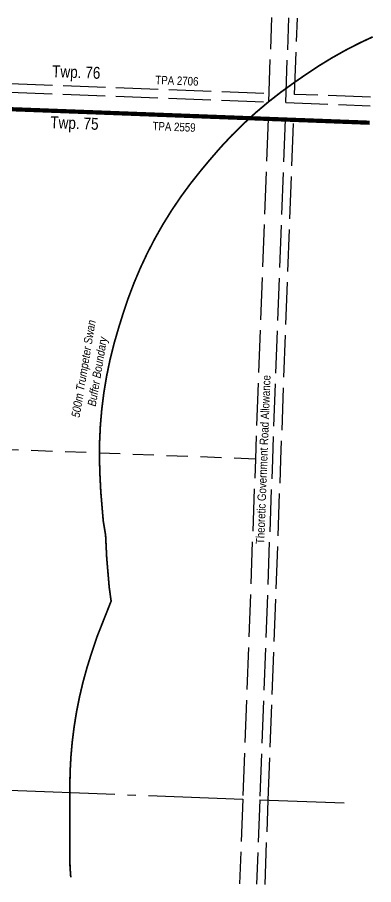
# Model space of a CAD drawing. Extents: x 333383 to 335879, y 6158014 to 6159789.
# Drawn here: x 335458 to 335879, y 6158014 to 6159039 of the extents above; entities that cross this region are included whole.
import ezdxf

# ---------------------------------------------------------------- set-up
doc = ezdxf.new("R2010")
doc.units = 0
doc.header["$LTSCALE"] = 5
for name, pattern in [('CENTERLINEX3', [5, 2.5, -1, 0.5, -1]), ('DASHDOT2', [12.7, 6.35, -3.175, 0, -3.175]), ('foc-LSD', [8, 5, -3]), ('foc-QUARTERLINE', [33, 25, -3, 2, -3]), ('foc-UNSURVEYED', [12.5, 10, -2.5])]:
    doc.linetypes.add(name, pattern=pattern)
doc.layers.add('AS-TRAPPER BOUNDARY', color=7, linetype='CENTERLINEX3', true_color=0xb85c00, transparency=0.6)
for name, color, linetype in [('AS-WILDLIFE', 131, 'DASHDOT2'), ('D-TXT', 6, 'Continuous'), ('L-QSEC', 8, 'foc-QUARTERLINE'), ('L-ROAD-T', 7, 'Continuous'), ('L-SECTION-LSD', 7, 'foc-LSD'), ('L-USEC', 7, 'foc-UNSURVEYED')]:
    doc.layers.add(name, color=color, linetype=linetype)
doc.styles.add('80L', font='ARIALN.TTF', dxfattribs={"height": 10})

msp = doc.modelspace()

# ---------------------------------------------------------------- linework, layer by layer
at = {"layer": 'AS-TRAPPER BOUNDARY', "flags": 128}
msp.add_lwpolyline([(334821.917, 6158953.844, 5, 5, 0), (334949.008, 6158949.046, 5, 5, 0), (335754.39, 6158918.639, 5, 5, 0), (335874.398, 6158914.109, 0, 0, 0)], format="xyseb", dxfattribs=at)
at = {"layer": 'AS-WILDLIFE', "const_width": 2, "flags": 128}
msp.add_lwpolyline([(335878.177, 6159015.63), (335862.984, 6159008.537), (335846.308, 6158999.977), (335829.965, 6158990.797), (335813.977, 6158981.01), (335798.368, 6158970.631), (335785.383, 6158961.642), (335769.719, 6158950.343), (335754.504, 6158938.448), (335739.759, 6158925.974), (335725.508, 6158912.94), (335711.771, 6158899.365), (335698.568, 6158885.269), (335685.92, 6158870.673), (335675.064, 6158857.639), (335662.952, 6158842.43), (335651.44, 6158826.761), (335640.546, 6158810.656), (335630.287, 6158794.14), (335620.678, 6158777.237), (335611.735, 6158759.973), (335603.469, 6158742.374), (335595.895, 6158724.467), (335589.022, 6158706.278), (335582.863, 6158687.837), (335577.869, 6158671.857), (335572.392, 6158653.043), (335567.656, 6158634.029), (335563.67, 6158614.844), (335560.439, 6158595.517), (335557.968, 6158576.079), (335556.261, 6158556.558), (335555.32, 6158536.986), (335555.148, 6158517.392), (335555.743, 6158497.806), (335556.743, 6158477.831), (335559.628, 6158443.692), (335562.413, 6158426.803), (335563.714, 6158400.353), (335566.62, 6158365.787), (335568.95, 6158348.746), (335552.16, 6158306.298), (335550.812, 6158302.309), (335545.817, 6158287.328), (335540.469, 6158270.275), (335535.734, 6158253.043), (335531.618, 6158235.652), (335528.127, 6158218.125), (335525.264, 6158200.484), (335523.034, 6158182.752), (335521.44, 6158164.952), (335520.483, 6158147.107), (335520.165, 6158129.238), (335520.166, 6158103.876), (335520.166, 6158049.371), (335520.374, 6158034.97), (335521.257, 6158022.333)], dxfattribs=at)
at = {"layer": 'L-QSEC', "flags": 128}
for points in [[(334953.687, 6158143.809), (335724.464, 6158114.713)], [(335744.562, 6158113.955), (335844.472, 6158110.184)]]:
    msp.add_lwpolyline(points, dxfattribs=at)
at = {"layer": 'L-USEC'}
for p, q in [((335755.152, 6158938.738), (335758.896, 6159038.648)), ((335775.25, 6158937.979), (335778.995, 6159037.889)), ((335785.668, 6158947.649), (335789.035, 6159037.51)), ((335875.52, 6158944.257), (335785.668, 6158947.649)), ((335775.25, 6158937.979), (335875.146, 6158934.208)), ((335774.489, 6158917.88), (335874.398, 6158914.109))]:
    msp.add_line(p, q, dxfattribs=at)
at = {"layer": 'L-USEC', "flags": 128}
for points in [[(334950.146, 6158979.195), (335352.838, 6158963.991), (335755.528, 6158948.789)], [(334949.767, 6158969.144), (335352.458, 6158953.94), (335755.149, 6158938.738)], [(334949.008, 6158949.045), (335351.699, 6158933.841), (335754.39, 6158918.639)], [(335754.39, 6158918.639), (335739.427, 6158516.677), (335724.464, 6158114.713)], [(335774.489, 6158917.88), (335759.526, 6158515.928), (335744.563, 6158113.965)], [(335754.612, 6158113.576), (335769.575, 6158515.539), (335784.538, 6158917.501)], [(335724.464, 6158114.713), (335720.745, 6158014.802)], [(335744.563, 6158113.965), (335740.844, 6158014.043)], [(335750.893, 6158013.664), (335754.612, 6158113.576)]]:
    msp.add_lwpolyline(points, dxfattribs=at)

# ---------------------------------------------------------------- texts
at = {"layer": 'AS-TRAPPER BOUNDARY', "char_height": 10, "attachment_point": 1, "rotation": 357.837956, "style": '80L'}
for s, insert in [('TPA 2706', (335621.421, 6158969.764)), ('TPA 2559', (335618.071, 6158915.25))]:
    msp.add_mtext_dynamic_manual_height_columns(s, width=50.57067, gutter_width=50, heights=[0], dxfattribs=dict(at, insert=insert))
at = {"layer": 'AS-WILDLIFE', "insert": (335521.701, 6158566.36), "char_height": 9.99806, "attachment_point": 1, "rotation": 80.508572, "style": '80L'}
msp.add_mtext_dynamic_manual_height_columns('\\pi0.44896;{\\fArial Narrow|b0|i1|c0|p34;500m Trumpeter Swan \\P\\pi16.67023;Buffer Boundary}', width=116.31207, gutter_width=50, heights=[0], dxfattribs=at)
at = {"layer": 'D-TXT', "color": 3, "style": '80L'}
msp.add_text('Twp. 76', height=13.9973, rotation=357.83784, dxfattribs=at).set_placement((335498.991, 6158968.086))
at = {"layer": 'D-TXT', "color": 3, "insert": (335497.395, 6158921.803), "char_height": 13.9973, "attachment_point": 1, "rotation": 357.83784, "style": '80L'}
msp.add_mtext_dynamic_manual_height_columns('Twp. 75', width=56.52199, gutter_width=47.5, heights=[0], dxfattribs=at)

# ---------------------------------------------------------------- next in the draw order: texts
at = {"layer": 'L-ROAD-T', "linetype": 'Continuous', "insert": (335743.64, 6158516.206), "char_height": 9.99794, "width": 199.50627, "attachment_point": 2, "rotation": 87.840242, "style": '80L', "bg_fill": 3, "box_fill_scale": 1.15, "bg_fill_color": 256, "bg_fill_true_color": 256, "bg_fill_transparency": 0}
msp.add_mtext('Theoretic Government Road Allowance', dxfattribs=at)

# ---------------------------------------------------------------- next in the draw order: linework, layer by layer
at = {"layer": 'L-SECTION-LSD'}
msp.add_line((335739.427, 6158516.677), (334933.947, 6158547.086), dxfattribs=at)

doc.saveas('drawing.dxf')
